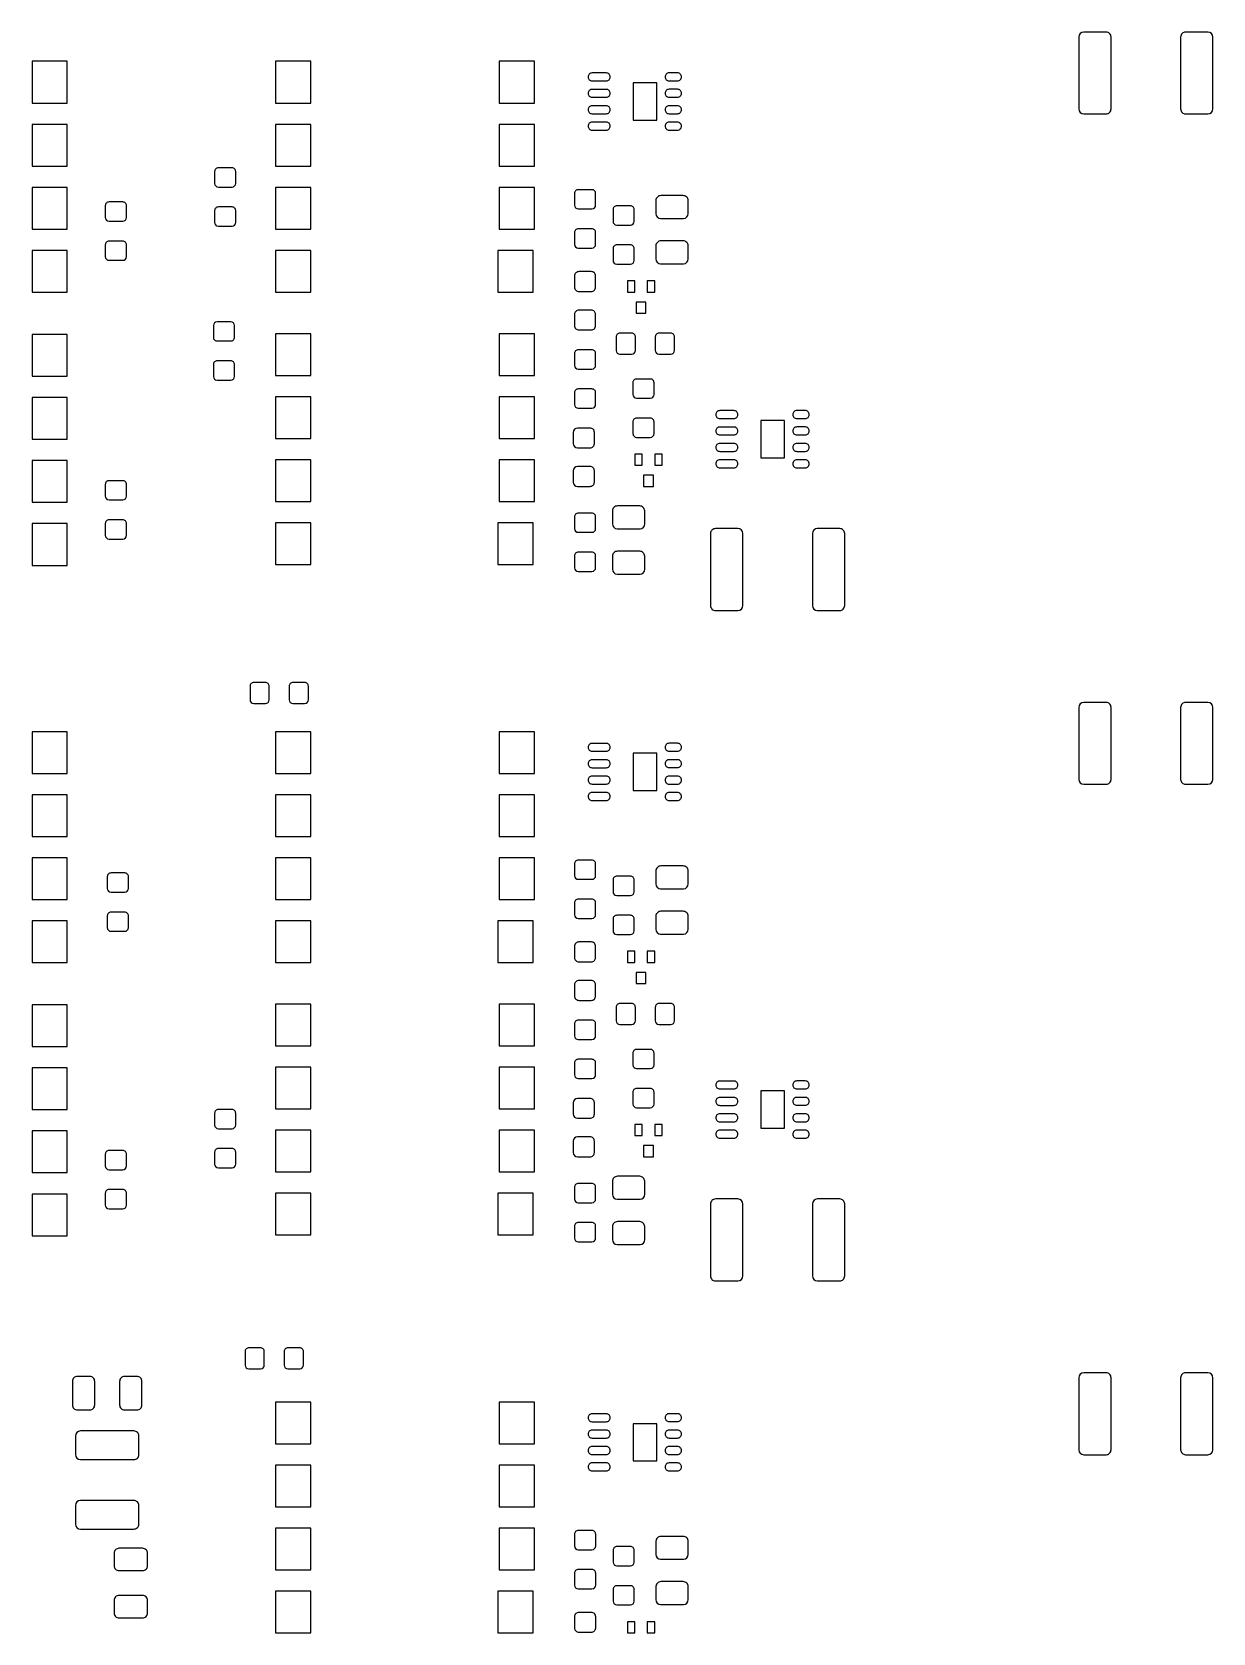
# Model space of a CAD drawing. Extents: x -210 to 210, y -160 to 160.
# Drawn here: x 4 to 51.6, y -82 to -17.5 of the extents above; entities that cross this region are included whole.
import ezdxf

# ---------------------------------------------------------------- set-up
doc = ezdxf.new("R2010")
doc.units = 0
doc.header["$MEASUREMENT"] = 0
doc.layers.get('0').update_dxf_attribs({"linetype": 'CONTINUOUS'})

msp = doc.modelspace()

# ---------------------------------------------------------------- linework, layer by layer
for points in [[(47.463999, -17.68, 0.414948), (47.263999, -17.480001), (47.263999, -17.480001), (46.362998, -17.480001), (46.362998, -17.480001, 0.413483), (46.162998, -17.68), (46.162998, -17.68), (46.162998, -20.58), (46.162998, -20.58, 0.413482), (46.362998, -20.78), (46.362998, -20.78), (47.263999, -20.78), (47.263999, -20.78, 0.414948), (47.463999, -20.58), (47.463999, -20.58), (47.463999, -17.68)], [(51.565, -17.68, 0.413628), (51.365, -17.480001), (51.365, -17.480001), (50.463999, -17.480001), (50.463999, -17.480001, 0.414801), (50.263999, -17.68), (50.263999, -17.68), (50.263999, -20.58), (50.263999, -20.58, 0.414801), (50.463999, -20.78), (50.463999, -20.78), (51.365, -20.78), (51.365, -20.78, 0.413628), (51.565, -20.58), (51.565, -20.58), (51.565, -17.68)], [(27.14, -19.45, 0.414214), (27.3, -19.29), (27.3, -19.29, 0.414214), (27.14, -19.130001), (27.14, -19.130001), (26.57, -19.130001), (26.57, -19.130001, 0.414214), (26.41, -19.29), (26.41, -19.29, 0.414214), (26.57, -19.45), (26.57, -19.45), (27.14, -19.45)], [(30.01, -19.447001, 0.414214), (30.17, -19.287), (30.17, -19.287, 0.414214), (30.01, -19.127001), (30.01, -19.127001), (29.67, -19.127001), (29.67, -19.127001, 0.414214), (29.51, -19.287), (29.51, -19.287, 0.414214), (29.67, -19.447001), (29.67, -19.447001), (30.01, -19.447001)], [(27.14, -20.109, 0.414214), (27.3, -19.949), (27.3, -19.949, 0.414214), (27.14, -19.788999), (27.14, -19.788999), (26.57, -19.788999), (26.57, -19.788999, 0.414214), (26.41, -19.949), (26.41, -19.949, 0.414214), (26.57, -20.109), (26.57, -20.109), (27.14, -20.109)], [(30.01, -20.107, 0.414214), (30.17, -19.947), (30.17, -19.947, 0.414214), (30.01, -19.787001), (30.01, -19.787001), (29.67, -19.787001), (29.67, -19.787001, 0.414214), (29.51, -19.947), (29.51, -19.947, 0.414214), (29.67, -20.107), (29.67, -20.107), (30.01, -20.107)], [(27.14, -20.77, 0.414214), (27.3, -20.61), (27.3, -20.61, 0.414214), (27.14, -20.45), (27.14, -20.45), (26.57, -20.45), (26.57, -20.45, 0.414214), (26.41, -20.61), (26.41, -20.61, 0.414214), (26.57, -20.77), (26.57, -20.77), (27.14, -20.77)], [(30.01, -20.771001, 0.414214), (30.17, -20.610999), (30.17, -20.610999, 0.414214), (30.01, -20.451), (30.01, -20.451), (29.67, -20.451), (29.67, -20.451, 0.414214), (29.51, -20.610999), (29.51, -20.610999, 0.414214), (29.67, -20.771001), (29.67, -20.771001), (30.01, -20.771001)], [(27.14, -21.43, 0.414214), (27.3, -21.27), (27.3, -21.27, 0.414214), (27.14, -21.11), (27.14, -21.11), (26.57, -21.11), (26.57, -21.11, 0.414214), (26.41, -21.27), (26.41, -21.27, 0.414214), (26.57, -21.43), (26.57, -21.43), (27.14, -21.43)], [(30.01, -21.430999, 0.414214), (30.17, -21.270999), (30.17, -21.270999, 0.414214), (30.01, -21.111001), (30.01, -21.111001), (29.67, -21.111001), (29.67, -21.111001, 0.414214), (29.51, -21.270999), (29.51, -21.270999, 0.414214), (29.67, -21.430999), (29.67, -21.430999), (30.01, -21.430999)], [(12.225, -23.1, 0.41519), (12.075, -22.95), (12.075, -22.95), (11.525, -22.95), (11.525, -22.95, 0.41519), (11.375, -23.1), (11.375, -23.1), (11.375, -23.575), (11.375, -23.575, 0.413241), (11.525, -23.725), (11.525, -23.725), (12.075, -23.725), (12.075, -23.725, 0.413241), (12.225, -23.575), (12.225, -23.575), (12.225, -23.1)], [(26.714001, -23.98, 0.415198), (26.563999, -23.83), (26.563999, -23.83), (26.013999, -23.83), (26.013999, -23.83, 0.415193), (25.863999, -23.98), (25.863999, -23.98), (25.863999, -24.455), (25.863999, -24.455, 0.413238), (26.013999, -24.605), (26.013999, -24.605), (26.563999, -24.605), (26.563999, -24.605, 0.413243), (26.714001, -24.455), (26.714001, -24.455), (26.714001, -23.98)], [(7.825, -24.475, 0.415388), (7.675, -24.325), (7.675, -24.325), (7.125, -24.325), (7.125, -24.325, 0.414995), (6.975, -24.475), (6.975, -24.475), (6.975, -24.95), (6.975, -24.95, 0.413044), (7.125, -25.1), (7.125, -25.1), (7.675, -25.1), (7.675, -25.1, 0.413433), (7.825, -24.95), (7.825, -24.95), (7.825, -24.475)], [(28.263999, -24.63, 0.415193), (28.114001, -24.48), (28.114001, -24.48), (27.564001, -24.48), (27.564001, -24.48, 0.415198), (27.413999, -24.63), (27.413999, -24.63), (27.413999, -25.105), (27.413999, -25.105, 0.413243), (27.564001, -25.255), (27.564001, -25.255), (28.114001, -25.255), (28.114001, -25.255, 0.413238), (28.263999, -25.105), (28.263999, -25.105), (28.263999, -24.63)], [(30.439001, -24.268, 0.414951), (30.238999, -24.068), (30.238999, -24.068), (29.339001, -24.068), (29.339001, -24.068, 0.414951), (29.138999, -24.268), (29.138999, -24.268), (29.138999, -24.792998), (29.138999, -24.792998, 0.393122), (29.325, -24.992), (29.325, -24.992), (29.339001, -24.993), (29.339001, -24.993), (30.238999, -24.993), (30.238999, -24.993), (30.253, -24.992), (30.253, -24.992, 0.393118), (30.439001, -24.792998), (30.439001, -24.792998), (30.439001, -24.268)], [(12.225, -24.675, 0.41519), (12.075, -24.525), (12.075, -24.525), (11.525, -24.525), (11.525, -24.525, 0.41519), (11.375, -24.675), (11.375, -24.675), (11.375, -25.15), (11.375, -25.15, 0.413236), (11.525, -25.3), (11.525, -25.3), (12.075, -25.3), (12.075, -25.3, 0.413236), (12.225, -25.15), (12.225, -25.15), (12.225, -24.675)], [(26.714001, -25.555, 0.415193), (26.563999, -25.405), (26.563999, -25.405), (26.013999, -25.405), (26.013999, -25.405, 0.415188), (25.863999, -25.555), (25.863999, -25.555), (25.863999, -26.03), (25.863999, -26.03, 0.413238), (26.013999, -26.18), (26.013999, -26.18), (26.563999, -26.18), (26.563999, -26.18, 0.413243), (26.714001, -26.03), (26.714001, -26.03), (26.714001, -25.555)], [(7.825, -26.05, 0.415388), (7.675, -25.9), (7.675, -25.9), (7.125, -25.9), (7.125, -25.9, 0.414995), (6.975, -26.05), (6.975, -26.05), (6.975, -26.525), (6.975, -26.525, 0.413044), (7.125, -26.675), (7.125, -26.675), (7.675, -26.675), (7.675, -26.675, 0.413433), (7.825, -26.525), (7.825, -26.525), (7.825, -26.05)], [(28.263999, -26.205, 0.415188), (28.114001, -26.055), (28.114001, -26.055), (27.564001, -26.055), (27.564001, -26.055, 0.415193), (27.413999, -26.205), (27.413999, -26.205), (27.413999, -26.68), (27.413999, -26.68, 0.413243), (27.564001, -26.83), (27.564001, -26.83), (28.114001, -26.83), (28.114001, -26.83, 0.413238), (28.263999, -26.68), (28.263999, -26.68), (28.263999, -26.205)], [(30.439001, -26.093, 0.414944), (30.238999, -25.892998), (30.238999, -25.892998), (29.339001, -25.892998), (29.339001, -25.892998, 0.414944), (29.138999, -26.093), (29.138999, -26.093), (29.138999, -26.618), (29.138999, -26.618, 0.393118), (29.325, -26.817), (29.325, -26.817), (29.339001, -26.818), (29.339001, -26.818), (30.238999, -26.818), (30.238999, -26.818), (30.253, -26.817), (30.253, -26.817, 0.393115), (30.439001, -26.618), (30.439001, -26.618), (30.439001, -26.093)], [(26.714001, -27.305, 0.414214), (26.538999, -27.13), (26.538999, -27.13), (26.039001, -27.13), (26.039001, -27.13, 0.414214), (25.863999, -27.305), (25.863999, -27.305), (25.863999, -27.755), (25.863999, -27.755, 0.414214), (26.039001, -27.93), (26.039001, -27.93), (26.538999, -27.93), (26.538999, -27.93, 0.414214), (26.714001, -27.755), (26.714001, -27.755), (26.714001, -27.305)], [(26.714001, -28.855, 0.414214), (26.538999, -28.68), (26.538999, -28.68), (26.039001, -28.68), (26.039001, -28.68, 0.414214), (25.863999, -28.855), (25.863999, -28.855), (25.863999, -29.305), (25.863999, -29.305, 0.414214), (26.039001, -29.48), (26.039001, -29.48), (26.538999, -29.48), (26.538999, -29.48, 0.414214), (26.714001, -29.305), (26.714001, -29.305), (26.714001, -28.855)], [(12.175, -29.299001, 0.413241), (12.025, -29.148999), (12.025, -29.148999), (11.475, -29.148999), (11.475, -29.148999, 0.413241), (11.325, -29.299001), (11.325, -29.299001), (11.325, -29.773999), (11.325, -29.773999, 0.415195), (11.475, -29.923999), (11.475, -29.923999), (12.025, -29.923999), (12.025, -29.923999, 0.415195), (12.175, -29.773999), (12.175, -29.773999), (12.175, -29.299001)], [(28.313999, -29.755, 0.415384), (28.163999, -29.605), (28.163999, -29.605), (27.689001, -29.605), (27.689001, -29.605, 0.41461), (27.538999, -29.755), (27.538999, -29.755), (27.538999, -30.305), (27.538999, -30.305, 0.413053), (27.689001, -30.455), (27.689001, -30.455), (28.163999, -30.455), (28.163999, -30.455, 0.413828), (28.313999, -30.305), (28.313999, -30.305), (28.313999, -29.755)], [(29.889001, -29.755, 0.415384), (29.738999, -29.605), (29.738999, -29.605), (29.263999, -29.605), (29.263999, -29.605, 0.4146), (29.114001, -29.755), (29.114001, -29.755), (29.114001, -30.305), (29.114001, -30.305, 0.413048), (29.263999, -30.455), (29.263999, -30.455), (29.738999, -30.455), (29.738999, -30.455, 0.413818), (29.889001, -30.305), (29.889001, -30.305), (29.889001, -29.755)], [(26.714001, -30.43, 0.415193), (26.563999, -30.28), (26.563999, -30.28), (26.013999, -30.28), (26.013999, -30.28, 0.415188), (25.863999, -30.43), (25.863999, -30.43), (25.863999, -30.905), (25.863999, -30.905, 0.413234), (26.013999, -31.055), (26.013999, -31.055), (26.563999, -31.055), (26.563999, -31.055, 0.413238), (26.714001, -30.905), (26.714001, -30.905), (26.714001, -30.43)], [(12.175, -30.875, 0.415195), (12.025, -30.725), (12.025, -30.725), (11.475, -30.725), (11.475, -30.725, 0.415195), (11.325, -30.875), (11.325, -30.875), (11.325, -31.350002), (11.325, -31.350002, 0.413231), (11.475, -31.5), (11.475, -31.5), (12.025, -31.5), (12.025, -31.5, 0.413231), (12.175, -31.350002), (12.175, -31.350002), (12.175, -30.875)], [(29.063999, -31.605002, 0.415193), (28.914001, -31.455), (28.914001, -31.455), (28.364001, -31.455), (28.364001, -31.455, 0.415198), (28.213999, -31.605002), (28.213999, -31.605002), (28.213999, -32.079998), (28.213999, -32.079998, 0.413243), (28.364001, -32.23), (28.364001, -32.23), (28.914001, -32.23), (28.914001, -32.23, 0.413238), (29.063999, -32.079998), (29.063999, -32.079998), (29.063999, -31.605002)], [(26.714001, -32.005, 0.415193), (26.563999, -31.854998), (26.563999, -31.854998), (26.013999, -31.854998), (26.013999, -31.854998, 0.415188), (25.863999, -32.005), (25.863999, -32.005), (25.863999, -32.480002), (25.863999, -32.480002, 0.413229), (26.013999, -32.63), (26.013999, -32.63), (26.563999, -32.63), (26.563999, -32.63, 0.413234), (26.714001, -32.480002), (26.714001, -32.480002), (26.714001, -32.005)], [(32.282, -33.05, 0.414214), (32.442, -32.89), (32.442, -32.89, 0.414214), (32.282, -32.729998), (32.282, -32.729998), (31.712, -32.729998), (31.712, -32.729998, 0.414214), (31.551997, -32.89), (31.551997, -32.89, 0.414214), (31.712, -33.05), (31.712, -33.05), (32.282, -33.05)], [(35.152, -33.046997, 0.414214), (35.312, -32.887), (35.312, -32.887, 0.414214), (35.152, -32.727), (35.152, -32.727), (34.812, -32.727), (34.812, -32.727, 0.414214), (34.652, -32.887), (34.652, -32.887, 0.414214), (34.812, -33.046997), (34.812, -33.046997), (35.152, -33.046997)], [(26.663999, -33.604998, 0.414377), (26.489001, -33.43), (26.489001, -33.43), (25.988999, -33.43), (25.988999, -33.43, 0.414038), (25.814001, -33.604998), (25.814001, -33.604998), (25.814001, -34.054998), (25.814001, -34.054998, 0.414046), (25.988999, -34.230002), (25.988999, -34.230002), (26.489001, -34.230002), (26.489001, -34.230002, 0.414385), (26.663999, -34.054998), (26.663999, -34.054998), (26.663999, -33.604998)], [(29.063999, -33.179998, 0.415188), (28.914001, -33.03), (28.914001, -33.03), (28.364001, -33.03), (28.364001, -33.03, 0.415193), (28.213999, -33.179998), (28.213999, -33.179998), (28.213999, -33.655), (28.213999, -33.655, 0.413238), (28.364001, -33.805002), (28.364001, -33.805002), (28.914001, -33.805002), (28.914001, -33.805002, 0.413234), (29.063999, -33.655), (29.063999, -33.655), (29.063999, -33.179998)], [(32.282, -33.709001, 0.414214), (32.442, -33.548999), (32.442, -33.548999, 0.414214), (32.282, -33.388999), (32.282, -33.388999), (31.712, -33.388999), (31.712, -33.388999, 0.414214), (31.551997, -33.548999), (31.551997, -33.548999, 0.414214), (31.712, -33.709001), (31.712, -33.709001), (32.282, -33.709001)], [(35.152, -33.707, 0.414214), (35.312, -33.547), (35.312, -33.547, 0.414214), (35.152, -33.387002), (35.152, -33.387002), (34.812, -33.387002), (34.812, -33.387002, 0.414214), (34.652, -33.547), (34.652, -33.547, 0.414214), (34.812, -33.707), (34.812, -33.707), (35.152, -33.707)], [(32.282, -34.370002, 0.414214), (32.442, -34.21), (32.442, -34.21, 0.414214), (32.282, -34.05), (32.282, -34.05), (31.712, -34.05), (31.712, -34.05, 0.414214), (31.551997, -34.21), (31.551997, -34.21, 0.414214), (31.712, -34.370002), (31.712, -34.370002), (32.282, -34.370002)], [(35.152, -34.371001, 0.414214), (35.312, -34.210999), (35.312, -34.210999, 0.414214), (35.152, -34.051001), (35.152, -34.051001), (34.812, -34.051001), (34.812, -34.051001, 0.414214), (34.652, -34.210999), (34.652, -34.210999, 0.414214), (34.812, -34.371001), (34.812, -34.371001), (35.152, -34.371001)], [(32.282, -35.03, 0.414214), (32.442, -34.869998), (32.442, -34.869998, 0.414214), (32.282, -34.71), (32.282, -34.71), (31.712, -34.71), (31.712, -34.71, 0.414214), (31.551997, -34.869998), (31.551997, -34.869998, 0.414214), (31.712, -35.03), (31.712, -35.03), (32.282, -35.03)], [(35.152, -35.030999, 0.414214), (35.312, -34.871001), (35.312, -34.871001, 0.414214), (35.152, -34.710999), (35.152, -34.710999), (34.812, -34.710999), (34.812, -34.710999, 0.414214), (34.652, -34.871001), (34.652, -34.871001, 0.414214), (34.812, -35.030999), (34.812, -35.030999), (35.152, -35.030999)], [(26.663999, -35.154998, 0.414377), (26.489001, -34.98), (26.489001, -34.98), (25.988999, -34.98), (25.988999, -34.98, 0.414038), (25.814001, -35.154998), (25.814001, -35.154998), (25.814001, -35.604998), (25.814001, -35.604998, 0.41405), (25.988999, -35.780002), (25.988999, -35.780002), (26.489001, -35.780002), (26.489001, -35.780002, 0.414385), (26.663999, -35.604998), (26.663999, -35.604998), (26.663999, -35.154998)], [(7.825, -35.7, 0.415388), (7.675, -35.549998), (7.675, -35.549998), (7.125, -35.549998), (7.125, -35.549998, 0.414995), (6.975, -35.7), (6.975, -35.7), (6.975, -36.175002), (6.975, -36.175002, 0.413039), (7.125, -36.325), (7.125, -36.325), (7.675, -36.325), (7.675, -36.325, 0.413428), (7.825, -36.175002), (7.825, -36.175002), (7.825, -35.7)], [(28.689001, -36.768, 0.414948), (28.488999, -36.568), (28.488999, -36.568), (27.589001, -36.568), (27.589001, -36.568, 0.414948), (27.388999, -36.768), (27.388999, -36.768), (27.388999, -37.292998), (27.388999, -37.292998, 0.393122), (27.575, -37.492), (27.575, -37.492), (27.589001, -37.493), (27.589001, -37.493), (28.488999, -37.493), (28.488999, -37.493), (28.503, -37.492), (28.503, -37.492, 0.393122), (28.689001, -37.292998), (28.689001, -37.292998), (28.689001, -36.768)], [(7.825, -37.275002, 0.415393), (7.675, -37.125), (7.675, -37.125), (7.125, -37.125), (7.125, -37.125, 0.415), (6.975, -37.275002), (6.975, -37.275002), (6.975, -37.749998), (6.975, -37.749998, 0.413048), (7.125, -37.9), (7.125, -37.9), (7.675, -37.9), (7.675, -37.9, 0.413438), (7.825, -37.749998), (7.825, -37.749998), (7.825, -37.275002)], [(26.714001, -37.005, 0.415193), (26.563999, -36.855), (26.563999, -36.855), (26.013999, -36.855), (26.013999, -36.855, 0.415188), (25.863999, -37.005), (25.863999, -37.005), (25.863999, -37.48), (25.863999, -37.48, 0.413238), (26.013999, -37.63), (26.013999, -37.63), (26.563999, -37.63), (26.563999, -37.63, 0.413243), (26.714001, -37.48), (26.714001, -37.48), (26.714001, -37.005)], [(32.64, -37.68, 0.413482), (32.44, -37.48), (32.44, -37.48), (31.539001, -37.48), (31.539001, -37.48, 0.414948), (31.339001, -37.68), (31.339001, -37.68), (31.339001, -40.58), (31.339001, -40.58, 0.414951), (31.539001, -40.78), (31.539001, -40.78), (32.44, -40.78), (32.44, -40.78, 0.413482), (32.64, -40.58), (32.64, -40.58), (32.64, -37.68)], [(36.738999, -37.68, 0.414944), (36.538999, -37.48), (36.538999, -37.48), (35.638, -37.48), (35.638, -37.48, 0.413485), (35.438, -37.68), (35.438, -37.68), (35.438, -40.58), (35.438, -40.58, 0.413485), (35.638, -40.78), (35.638, -40.78), (36.538999, -40.78), (36.538999, -40.78, 0.414948), (36.738999, -40.58), (36.738999, -40.58), (36.738999, -37.68)], [(26.714001, -38.58, 0.415193), (26.563999, -38.430002), (26.563999, -38.430002), (26.013999, -38.430002), (26.013999, -38.430002, 0.415188), (25.863999, -38.58), (25.863999, -38.58), (25.863999, -39.055), (25.863999, -39.055, 0.413238), (26.013999, -39.205), (26.013999, -39.205), (26.563999, -39.205), (26.563999, -39.205, 0.413243), (26.714001, -39.055), (26.714001, -39.055), (26.714001, -38.58)], [(28.689001, -38.592, 0.414948), (28.488999, -38.392), (28.488999, -38.392), (27.589001, -38.392), (27.589001, -38.392, 0.414948), (27.388999, -38.592), (27.388999, -38.592), (27.388999, -39.117002), (27.388999, -39.117002, 0.393115), (27.575, -39.315999), (27.575, -39.315999), (27.589001, -39.317), (27.589001, -39.317), (28.488999, -39.317), (28.488999, -39.317), (28.503, -39.315999), (28.503, -39.315999, 0.393115), (28.689001, -39.117002), (28.689001, -39.117002), (28.689001, -38.592)], [(13.575, -43.825, 0.415578), (13.425, -43.675), (13.425, -43.675), (12.95, -43.675), (12.95, -43.675, 0.414407), (12.8, -43.825), (12.8, -43.825), (12.8, -44.375), (12.8, -44.375, 0.412849), (12.95, -44.525), (12.95, -44.525), (13.425, -44.525), (13.425, -44.525, 0.414021), (13.575, -44.375), (13.575, -44.375), (13.575, -43.825)], [(15.15, -43.825, 0.415578), (15, -43.675), (15, -43.675), (14.525, -43.675), (14.525, -43.675, 0.414407), (14.375, -43.825), (14.375, -43.825), (14.375, -44.375), (14.375, -44.375, 0.412847), (14.525, -44.525), (14.525, -44.525), (15, -44.525), (15, -44.525, 0.414021), (15.15, -44.375), (15.15, -44.375), (15.15, -43.825)], [(47.463999, -44.68, 0.414944), (47.263999, -44.48), (47.263999, -44.48), (46.362998, -44.48), (46.362998, -44.48, 0.413485), (46.162998, -44.68), (46.162998, -44.68), (46.162998, -47.58), (46.162998, -47.58, 0.413485), (46.362998, -47.78), (46.362998, -47.78), (47.263999, -47.78), (47.263999, -47.78, 0.414944), (47.463999, -47.58), (47.463999, -47.58), (47.463999, -44.68)], [(51.565, -44.68, 0.413628), (51.365, -44.48), (51.365, -44.48), (50.463999, -44.48), (50.463999, -44.48, 0.414801), (50.263999, -44.68), (50.263999, -44.68), (50.263999, -47.58), (50.263999, -47.58, 0.414801), (50.463999, -47.78), (50.463999, -47.78), (51.365, -47.78), (51.365, -47.78, 0.413628), (51.565, -47.58), (51.565, -47.58), (51.565, -44.68)], [(27.14, -46.448999, 0.414214), (27.3, -46.288999), (27.3, -46.288999, 0.414214), (27.14, -46.128999), (27.14, -46.128999), (26.57, -46.128999), (26.57, -46.128999, 0.414214), (26.41, -46.288999), (26.41, -46.288999, 0.414214), (26.57, -46.448999), (26.57, -46.448999), (27.14, -46.448999)], [(30.01, -46.447002, 0.414214), (30.17, -46.287002), (30.17, -46.287002, 0.414214), (30.01, -46.126997), (30.01, -46.126997), (29.67, -46.126997), (29.67, -46.126997, 0.414214), (29.51, -46.287002), (29.51, -46.287002, 0.414214), (29.67, -46.447002), (29.67, -46.447002), (30.01, -46.447002)], [(27.14, -47.108999, 0.414214), (27.3, -46.948999), (27.3, -46.948999, 0.414214), (27.14, -46.789004), (27.14, -46.789004), (26.57, -46.789004), (26.57, -46.789004, 0.414214), (26.41, -46.948999), (26.41, -46.948999, 0.414214), (26.57, -47.108999), (26.57, -47.108999), (27.14, -47.108999)], [(30.01, -47.107002, 0.414214), (30.17, -46.946997), (30.17, -46.946997, 0.414214), (30.01, -46.787002), (30.01, -46.787002), (29.67, -46.787002), (29.67, -46.787002, 0.414214), (29.51, -46.946997), (29.51, -46.946997, 0.414214), (29.67, -47.107002), (29.67, -47.107002), (30.01, -47.107002)], [(27.14, -47.768999, 0.414214), (27.3, -47.608999), (27.3, -47.608999, 0.414214), (27.14, -47.448999), (27.14, -47.448999), (26.57, -47.448999), (26.57, -47.448999, 0.414214), (26.41, -47.608999), (26.41, -47.608999, 0.414214), (26.57, -47.768999), (26.57, -47.768999), (27.14, -47.768999)], [(30.01, -47.771001, 0.414214), (30.17, -47.610996), (30.17, -47.610996, 0.414214), (30.01, -47.451001), (30.01, -47.451001), (29.67, -47.451001), (29.67, -47.451001, 0.414214), (29.51, -47.610996), (29.51, -47.610996, 0.414214), (29.67, -47.771001), (29.67, -47.771001), (30.01, -47.771001)], [(27.14, -48.428999, 0.414214), (27.3, -48.268999), (27.3, -48.268999, 0.414214), (27.14, -48.108999), (27.14, -48.108999), (26.57, -48.108999), (26.57, -48.108999, 0.414214), (26.41, -48.268999), (26.41, -48.268999, 0.414214), (26.57, -48.428999), (26.57, -48.428999), (27.14, -48.428999)], [(30.01, -48.431001, 0.414214), (30.17, -48.271001), (30.17, -48.271001, 0.414214), (30.01, -48.111001), (30.01, -48.111001), (29.67, -48.111001), (29.67, -48.111001, 0.414214), (29.51, -48.271001), (29.51, -48.271001, 0.414214), (29.67, -48.431001), (29.67, -48.431001), (30.01, -48.431001)], [(26.714001, -50.98, 0.415202), (26.563999, -50.83), (26.563999, -50.83), (26.013999, -50.83), (26.013999, -50.83, 0.415198), (25.863999, -50.98), (25.863999, -50.98), (25.863999, -51.455), (25.863999, -51.455, 0.413238), (26.013999, -51.605), (26.013999, -51.605), (26.563999, -51.605), (26.563999, -51.605, 0.413243), (26.714001, -51.455), (26.714001, -51.455), (26.714001, -50.98)], [(7.905, -51.5, 0.41519), (7.755, -51.35), (7.755, -51.35), (7.205, -51.35), (7.205, -51.35, 0.415189), (7.055, -51.5), (7.055, -51.5), (7.055, -51.975), (7.055, -51.975, 0.413241), (7.205, -52.125), (7.205, -52.125), (7.755, -52.125), (7.755, -52.125, 0.413241), (7.905, -51.975), (7.905, -51.975), (7.905, -51.5)], [(28.263999, -51.63, 0.415188), (28.114001, -51.48), (28.114001, -51.48), (27.564001, -51.48), (27.564001, -51.48, 0.415193), (27.413999, -51.63), (27.413999, -51.63), (27.413999, -52.105), (27.413999, -52.105, 0.413243), (27.564001, -52.255), (27.564001, -52.255), (28.114001, -52.255), (28.114001, -52.255, 0.413238), (28.263999, -52.105), (28.263999, -52.105), (28.263999, -51.63)], [(30.439001, -51.266997, 0.414948), (30.238999, -51.066997), (30.238999, -51.066997), (29.339001, -51.066997), (29.339001, -51.066997, 0.414948), (29.138999, -51.266997), (29.138999, -51.266997), (29.138999, -51.791997), (29.138999, -51.791997, 0.393122), (29.325, -51.991001), (29.325, -51.991001), (29.339001, -51.991997), (29.339001, -51.991997), (30.238999, -51.991997), (30.238999, -51.991997), (30.253, -51.991001), (30.253, -51.991001, 0.393119), (30.439001, -51.791997), (30.439001, -51.791997), (30.439001, -51.266997)], [(26.714001, -52.555, 0.415193), (26.563999, -52.405), (26.563999, -52.405), (26.013999, -52.405), (26.013999, -52.405, 0.415188), (25.863999, -52.555), (25.863999, -52.555), (25.863999, -53.03), (25.863999, -53.03, 0.413238), (26.013999, -53.18), (26.013999, -53.18), (26.563999, -53.18), (26.563999, -53.18, 0.413243), (26.714001, -53.03), (26.714001, -53.03), (26.714001, -52.555)], [(7.905, -53.075, 0.41519), (7.755, -52.925), (7.755, -52.925), (7.205, -52.925), (7.205, -52.925, 0.415189), (7.055, -53.075), (7.055, -53.075), (7.055, -53.55), (7.055, -53.55, 0.413241), (7.205, -53.7), (7.205, -53.7), (7.755, -53.7), (7.755, -53.7, 0.413241), (7.905, -53.55), (7.905, -53.55), (7.905, -53.075)], [(28.263999, -53.205, 0.415188), (28.114001, -53.055), (28.114001, -53.055), (27.564001, -53.055), (27.564001, -53.055, 0.415193), (27.413999, -53.205), (27.413999, -53.205), (27.413999, -53.68), (27.413999, -53.68, 0.413243), (27.564001, -53.83), (27.564001, -53.83), (28.114001, -53.83), (28.114001, -53.83, 0.413238), (28.263999, -53.68), (28.263999, -53.68), (28.263999, -53.205)], [(30.439001, -53.091997, 0.414948), (30.238999, -52.891997), (30.238999, -52.891997), (29.339001, -52.891997), (29.339001, -52.891997, 0.414948), (29.138999, -53.091997), (29.138999, -53.091997), (29.138999, -53.617002), (29.138999, -53.617002, 0.393108), (29.325, -53.815996), (29.325, -53.815996), (29.339001, -53.817002), (29.339001, -53.817002), (30.238999, -53.817002), (30.238999, -53.817002), (30.253, -53.815996), (30.253, -53.815996, 0.393105), (30.439001, -53.617002), (30.439001, -53.617002), (30.439001, -53.091997)], [(26.714001, -54.305, 0.414214), (26.538999, -54.13), (26.538999, -54.13), (26.039001, -54.13), (26.039001, -54.13, 0.414214), (25.863999, -54.305), (25.863999, -54.305), (25.863999, -54.755), (25.863999, -54.755, 0.414214), (26.039001, -54.93), (26.039001, -54.93), (26.538999, -54.93), (26.538999, -54.93, 0.414214), (26.714001, -54.755), (26.714001, -54.755), (26.714001, -54.305)], [(26.714001, -55.855, 0.414214), (26.538999, -55.68), (26.538999, -55.68), (26.039001, -55.68), (26.039001, -55.68, 0.414214), (25.863999, -55.855), (25.863999, -55.855), (25.863999, -56.305), (25.863999, -56.305, 0.414214), (26.039001, -56.48), (26.039001, -56.48), (26.538999, -56.48), (26.538999, -56.48, 0.414214), (26.714001, -56.305), (26.714001, -56.305), (26.714001, -55.855)], [(28.313999, -56.755, 0.415384), (28.163999, -56.605), (28.163999, -56.605), (27.689001, -56.605), (27.689001, -56.605, 0.414605), (27.538999, -56.755), (27.538999, -56.755), (27.538999, -57.305), (27.538999, -57.305, 0.413044), (27.689001, -57.455), (27.689001, -57.455), (28.163999, -57.455), (28.163999, -57.455, 0.413832), (28.313999, -57.305), (28.313999, -57.305), (28.313999, -56.755)], [(29.889001, -56.755, 0.415384), (29.738999, -56.605), (29.738999, -56.605), (29.263999, -56.605), (29.263999, -56.605, 0.414595), (29.114001, -56.755), (29.114001, -56.755), (29.114001, -57.305), (29.114001, -57.305, 0.413039), (29.263999, -57.455), (29.263999, -57.455), (29.738999, -57.455), (29.738999, -57.455, 0.413823), (29.889001, -57.305), (29.889001, -57.305), (29.889001, -56.755)], [(26.714001, -57.43, 0.415193), (26.563999, -57.28), (26.563999, -57.28), (26.013999, -57.28), (26.013999, -57.28, 0.415188), (25.863999, -57.43), (25.863999, -57.43), (25.863999, -57.905), (25.863999, -57.905, 0.413238), (26.013999, -58.055), (26.013999, -58.055), (26.563999, -58.055), (26.563999, -58.055, 0.413243), (26.714001, -57.905), (26.714001, -57.905), (26.714001, -57.43)], [(29.063999, -58.605, 0.415188), (28.914001, -58.455), (28.914001, -58.455), (28.364001, -58.455), (28.364001, -58.455, 0.415193), (28.213999, -58.605), (28.213999, -58.605), (28.213999, -59.08), (28.213999, -59.08, 0.413243), (28.364001, -59.23), (28.364001, -59.23), (28.914001, -59.23), (28.914001, -59.23, 0.413238), (29.063999, -59.08), (29.063999, -59.08), (29.063999, -58.605)], [(26.714001, -59.005, 0.415193), (26.563999, -58.855), (26.563999, -58.855), (26.013999, -58.855), (26.013999, -58.855, 0.415188), (25.863999, -59.005), (25.863999, -59.005), (25.863999, -59.48), (25.863999, -59.48, 0.413238), (26.013999, -59.63), (26.013999, -59.63), (26.563999, -59.63), (26.563999, -59.63, 0.413243), (26.714001, -59.48), (26.714001, -59.48), (26.714001, -59.005)], [(32.282, -60.048999, 0.414214), (32.442, -59.888999), (32.442, -59.888999, 0.414214), (32.282, -59.728999), (32.282, -59.728999), (31.712, -59.728999), (31.712, -59.728999, 0.414214), (31.551997, -59.888999), (31.551997, -59.888999, 0.414214), (31.712, -60.048999), (31.712, -60.048999), (32.282, -60.048999)], [(35.152, -60.047002, 0.414214), (35.312, -59.886997), (35.312, -59.886997, 0.414214), (35.152, -59.726997), (35.152, -59.726997), (34.812, -59.726997), (34.812, -59.726997, 0.414214), (34.652, -59.886997), (34.652, -59.886997, 0.414214), (34.812, -60.047002), (34.812, -60.047002), (35.152, -60.047002)], [(26.663999, -60.605, 0.414385), (26.489001, -60.43), (26.489001, -60.43), (25.988999, -60.43), (25.988999, -60.43, 0.414046), (25.814001, -60.605), (25.814001, -60.605), (25.814001, -61.055), (25.814001, -61.055, 0.414038), (25.988999, -61.23), (25.988999, -61.23), (26.489001, -61.23), (26.489001, -61.23, 0.414377), (26.663999, -61.055), (26.663999, -61.055), (26.663999, -60.605)], [(29.063999, -60.18, 0.415188), (28.914001, -60.03), (28.914001, -60.03), (28.364001, -60.03), (28.364001, -60.03, 0.415193), (28.213999, -60.18), (28.213999, -60.18), (28.213999, -60.655), (28.213999, -60.655, 0.413234), (28.364001, -60.805), (28.364001, -60.805), (28.914001, -60.805), (28.914001, -60.805, 0.413229), (29.063999, -60.655), (29.063999, -60.655), (29.063999, -60.18)], [(32.282, -60.71, 0.414214), (32.442, -60.55), (32.442, -60.55, 0.414214), (32.282, -60.39), (32.282, -60.39), (31.712, -60.39), (31.712, -60.39, 0.414214), (31.551997, -60.55), (31.551997, -60.55, 0.414214), (31.712, -60.71), (31.712, -60.71), (32.282, -60.71)], [(35.152, -60.706997, 0.414214), (35.312, -60.547002), (35.312, -60.547002, 0.414214), (35.152, -60.387002), (35.152, -60.387002), (34.812, -60.387002), (34.812, -60.387002, 0.414214), (34.652, -60.547002), (34.652, -60.547002, 0.414214), (34.812, -60.706997), (34.812, -60.706997), (35.152, -60.706997)], [(12.225, -61.025, 0.41519), (12.075, -60.875), (12.075, -60.875), (11.525, -60.875), (11.525, -60.875, 0.41519), (11.375, -61.025), (11.375, -61.025), (11.375, -61.5), (11.375, -61.5, 0.413231), (11.525, -61.65), (11.525, -61.65), (12.075, -61.65), (12.075, -61.65, 0.413231), (12.225, -61.5), (12.225, -61.5), (12.225, -61.025)], [(32.282, -61.37, 0.414214), (32.442, -61.21), (32.442, -61.21, 0.414214), (32.282, -61.05), (32.282, -61.05), (31.712, -61.05), (31.712, -61.05, 0.414214), (31.551997, -61.21), (31.551997, -61.21, 0.414214), (31.712, -61.37), (31.712, -61.37), (32.282, -61.37)], [(35.152, -61.371001, 0.414214), (35.312, -61.211001), (35.312, -61.211001, 0.414214), (35.152, -61.051001), (35.152, -61.051001), (34.812, -61.051001), (34.812, -61.051001, 0.414214), (34.652, -61.211001), (34.652, -61.211001, 0.414214), (34.812, -61.371001), (34.812, -61.371001), (35.152, -61.371001)], [(32.282, -62.028999, 0.414214), (32.442, -61.868999), (32.442, -61.868999, 0.414214), (32.282, -61.709004), (32.282, -61.709004), (31.712, -61.709004), (31.712, -61.709004, 0.414214), (31.551997, -61.868999), (31.551997, -61.868999, 0.414214), (31.712, -62.028999), (31.712, -62.028999), (32.282, -62.028999)], [(35.152, -62.031001, 0.414214), (35.312, -61.871001), (35.312, -61.871001, 0.414214), (35.152, -61.710996), (35.152, -61.710996), (34.812, -61.710996), (34.812, -61.710996, 0.414214), (34.652, -61.871001), (34.652, -61.871001, 0.414214), (34.812, -62.031001), (34.812, -62.031001), (35.152, -62.031001)], [(7.825, -62.675, 0.415383), (7.675, -62.524995), (7.675, -62.524995), (7.125, -62.524995), (7.125, -62.524995, 0.414995), (6.975, -62.675), (6.975, -62.675), (6.975, -63.150005), (6.975, -63.150005, 0.413029), (7.125, -63.3), (7.125, -63.3), (7.675, -63.3), (7.675, -63.3, 0.413433), (7.825, -63.150005), (7.825, -63.150005), (7.825, -62.675)], [(12.225, -62.6, 0.4152), (12.075, -62.45), (12.075, -62.45), (11.525, -62.45), (11.525, -62.45, 0.4152), (11.375, -62.6), (11.375, -62.6), (11.375, -63.075), (11.375, -63.075, 0.413241), (11.525, -63.225), (11.525, -63.225), (12.075, -63.225), (12.075, -63.225, 0.413241), (12.225, -63.075), (12.225, -63.075), (12.225, -62.6)], [(26.663999, -62.155, 0.414385), (26.489001, -61.98), (26.489001, -61.98), (25.988999, -61.98), (25.988999, -61.98, 0.414046), (25.814001, -62.155), (25.814001, -62.155), (25.814001, -62.605), (25.814001, -62.605, 0.414046), (25.988999, -62.78), (25.988999, -62.78), (26.489001, -62.78), (26.489001, -62.78, 0.414385), (26.663999, -62.605), (26.663999, -62.605), (26.663999, -62.155)], [(28.689001, -63.767998, 0.41494), (28.488999, -63.568003), (28.488999, -63.568003), (27.589001, -63.568003), (27.589001, -63.568003, 0.41494), (27.388999, -63.767998), (27.388999, -63.767998), (27.388999, -64.292998), (27.388999, -64.292998, 0.393129), (27.575, -64.492002), (27.575, -64.492002), (27.589001, -64.493003), (27.589001, -64.493003), (28.488999, -64.493003), (28.488999, -64.493003), (28.503, -64.492002), (28.503, -64.492002, 0.393129), (28.689001, -64.292998), (28.689001, -64.292998), (28.689001, -63.767998)], [(7.825, -64.25, 0.415383), (7.675, -64.099995), (7.675, -64.099995), (7.125, -64.099995), (7.125, -64.099995, 0.414995), (6.975, -64.25), (6.975, -64.25), (6.975, -64.724995), (6.975, -64.724995, 0.413048), (7.125, -64.875), (7.125, -64.875), (7.675, -64.875), (7.675, -64.875, 0.413452), (7.825, -64.724995), (7.825, -64.724995), (7.825, -64.25)], [(26.714001, -64.005, 0.415193), (26.563999, -63.855), (26.563999, -63.855), (26.013999, -63.855), (26.013999, -63.855, 0.415188), (25.863999, -64.005), (25.863999, -64.005), (25.863999, -64.48), (25.863999, -64.48, 0.413238), (26.013999, -64.63), (26.013999, -64.63), (26.563999, -64.63), (26.563999, -64.63, 0.413243), (26.714001, -64.48), (26.714001, -64.48), (26.714001, -64.005)], [(32.64, -64.680005, 0.413489), (32.44, -64.48), (32.44, -64.48), (31.539001, -64.48), (31.539001, -64.48, 0.414955), (31.339001, -64.680005), (31.339001, -64.680005), (31.339001, -67.58), (31.339001, -67.58, 0.414955), (31.539001, -67.780005), (31.539001, -67.780005), (32.44, -67.780005), (32.44, -67.780005, 0.413475), (32.64, -67.58), (32.64, -67.58), (32.64, -64.680005)], [(36.738999, -64.680005, 0.414951), (36.538999, -64.48), (36.538999, -64.48), (35.638, -64.48), (35.638, -64.48, 0.413492), (35.438, -64.680005), (35.438, -64.680005), (35.438, -67.58), (35.438, -67.58, 0.413478), (35.638, -67.780005), (35.638, -67.780005), (36.538999, -67.780005), (36.538999, -67.780005, 0.414951), (36.738999, -67.58), (36.738999, -67.58), (36.738999, -64.680005)], [(26.714001, -65.580005, 0.415202), (26.563999, -65.43), (26.563999, -65.43), (26.013999, -65.43), (26.013999, -65.43, 0.415198), (25.863999, -65.580005), (25.863999, -65.580005), (25.863999, -66.055), (25.863999, -66.055, 0.413229), (26.013999, -66.205), (26.013999, -66.205), (26.563999, -66.205), (26.563999, -66.205, 0.413234), (26.714001, -66.055), (26.714001, -66.055), (26.714001, -65.580005)], [(28.689001, -65.592998, 0.414948), (28.488999, -65.393003), (28.488999, -65.393003), (27.589001, -65.393003), (27.589001, -65.393003, 0.414948), (27.388999, -65.592998), (27.388999, -65.592998), (27.388999, -66.118003), (27.388999, -66.118003, 0.393115), (27.575, -66.316997), (27.575, -66.316997), (27.589001, -66.317998), (27.589001, -66.317998), (28.488999, -66.317998), (28.488999, -66.317998), (28.503, -66.316997), (28.503, -66.316997, 0.393115), (28.689001, -66.118003), (28.689001, -66.118003), (28.689001, -65.592998)], [(13.375, -70.625, 0.415586), (13.225, -70.474995), (13.225, -70.474995), (12.75, -70.474995), (12.75, -70.474995, 0.414416), (12.6, -70.625), (12.6, -70.625), (12.6, -71.175), (12.6, -71.175, 0.412856), (12.75, -71.324995), (12.75, -71.324995), (13.225, -71.324995), (13.225, -71.324995, 0.414018), (13.375, -71.175), (13.375, -71.175), (13.375, -70.625)], [(14.95, -70.625, 0.415588), (14.8, -70.474995), (14.8, -70.474995), (14.325, -70.474995), (14.325, -70.474995, 0.414416), (14.175, -70.625), (14.175, -70.625), (14.175, -71.175), (14.175, -71.175, 0.412859), (14.325, -71.324995), (14.325, -71.324995), (14.8, -71.324995), (14.8, -71.324995, 0.414021), (14.95, -71.175), (14.95, -71.175), (14.95, -70.625)], [(47.463999, -71.68, 0.414944), (47.263999, -71.48), (47.263999, -71.48), (46.362998, -71.48), (46.362998, -71.48, 0.413485), (46.162998, -71.68), (46.162998, -71.68), (46.162998, -74.58), (46.162998, -74.58, 0.413485), (46.362998, -74.78), (46.362998, -74.78), (47.263999, -74.78), (47.263999, -74.78, 0.414951), (47.463999, -74.58), (47.463999, -74.58), (47.463999, -71.68)], [(51.565, -71.68, 0.413621), (51.365, -71.48), (51.365, -71.48), (50.463999, -71.48), (50.463999, -71.48, 0.414786), (50.263999, -71.68), (50.263999, -71.68), (50.263999, -74.58), (50.263999, -74.58, 0.414801), (50.463999, -74.78), (50.463999, -74.78), (51.365, -74.78), (51.365, -74.78, 0.413628), (51.565, -74.58), (51.565, -74.58), (51.565, -71.68)], [(6.55, -71.825, 0.414214), (6.35, -71.625), (6.35, -71.625), (5.85, -71.625), (5.85, -71.625, 0.414214), (5.65, -71.825), (5.65, -71.825), (5.65, -72.761001), (5.65, -72.761001, 0.017483), (5.65, -72.775), (5.65, -72.775, 0.414214), (5.85, -72.975), (5.85, -72.975), (6.35, -72.975), (6.35, -72.975, 0.414214), (6.55, -72.775), (6.55, -72.775, 0.017483), (6.55, -72.761001), (6.55, -72.761001), (6.55, -71.825)], [(8.449999, -71.825, 0.414214), (8.25, -71.625), (8.25, -71.625), (7.75, -71.625), (7.75, -71.625, 0.414214), (7.55, -71.825), (7.55, -71.825), (7.55, -72.761001), (7.55, -72.761001, 0.017483), (7.55, -72.775), (7.55, -72.775, 0.414214), (7.75, -72.975), (7.75, -72.975), (8.25, -72.975), (8.25, -72.975, 0.414214), (8.449999, -72.775), (8.449999, -72.775, 0.017483), (8.449999, -72.761001), (8.449999, -72.761001), (8.449999, -71.825)], [(27.14, -73.45, 0.414214), (27.3, -73.29), (27.3, -73.29, 0.414214), (27.14, -73.129995), (27.14, -73.129995), (26.57, -73.129995), (26.57, -73.129995, 0.414214), (26.41, -73.29), (26.41, -73.29, 0.414214), (26.57, -73.45), (26.57, -73.45), (27.14, -73.45)], [(30.01, -73.446997, 0.414214), (30.17, -73.287002), (30.17, -73.287002, 0.414214), (30.01, -73.127002), (30.01, -73.127002), (29.67, -73.127002), (29.67, -73.127002, 0.414214), (29.51, -73.287002), (29.51, -73.287002, 0.414214), (29.67, -73.446997), (29.67, -73.446997), (30.01, -73.446997)], [(8.325, -74.025, 0.414358), (8.125, -73.825), (8.125, -73.825), (5.975, -73.825), (5.975, -73.825, 0.414069), (5.775, -74.025), (5.775, -74.025), (5.775, -74.775005), (5.775, -74.775005, 0.414062), (5.975, -74.975), (5.975, -74.975), (8.125, -74.975), (8.125, -74.975, 0.414351), (8.325, -74.775005), (8.325, -74.775005), (8.325, -74.025)], [(27.14, -74.109004, 0.414214), (27.3, -73.949004), (27.3, -73.949004, 0.414214), (27.14, -73.788999), (27.14, -73.788999), (26.57, -73.788999), (26.57, -73.788999, 0.414214), (26.41, -73.949004), (26.41, -73.949004, 0.414214), (26.57, -74.109004), (26.57, -74.109004), (27.14, -74.109004)], [(30.01, -74.106997, 0.414214), (30.17, -73.946997), (30.17, -73.946997, 0.414214), (30.01, -73.786997), (30.01, -73.786997), (29.67, -73.786997), (29.67, -73.786997, 0.414214), (29.51, -73.946997), (29.51, -73.946997, 0.414214), (29.67, -74.106997), (29.67, -74.106997), (30.01, -74.106997)], [(27.14, -74.769995, 0.414214), (27.3, -74.61), (27.3, -74.61, 0.414214), (27.14, -74.45), (27.14, -74.45), (26.57, -74.45), (26.57, -74.45, 0.414214), (26.41, -74.61), (26.41, -74.61, 0.414214), (26.57, -74.769995), (26.57, -74.769995), (27.14, -74.769995)], [(30.01, -74.771001, 0.414214), (30.17, -74.611001), (30.17, -74.611001, 0.414214), (30.01, -74.451001), (30.01, -74.451001), (29.67, -74.451001), (29.67, -74.451001, 0.414214), (29.51, -74.611001), (29.51, -74.611001, 0.414214), (29.67, -74.771001), (29.67, -74.771001), (30.01, -74.771001)], [(27.14, -75.43, 0.414214), (27.3, -75.269995), (27.3, -75.269995, 0.414214), (27.14, -75.110005), (27.14, -75.110005), (26.57, -75.110005), (26.57, -75.110005, 0.414214), (26.41, -75.269995), (26.41, -75.269995, 0.414214), (26.57, -75.43), (26.57, -75.43), (27.14, -75.43)], [(30.01, -75.430996, 0.414214), (30.17, -75.271001), (30.17, -75.271001, 0.414214), (30.01, -75.111001), (30.01, -75.111001), (29.67, -75.111001), (29.67, -75.111001, 0.414214), (29.51, -75.271001), (29.51, -75.271001, 0.414214), (29.67, -75.430996), (29.67, -75.430996), (30.01, -75.430996)], [(8.325, -76.825, 0.414366), (8.125, -76.624995), (8.125, -76.624995), (5.975, -76.624995), (5.975, -76.624995, 0.414062), (5.775, -76.825), (5.775, -76.825), (5.775, -77.575), (5.775, -77.575, 0.414069), (5.975, -77.775), (5.975, -77.775), (8.125, -77.775), (8.125, -77.775, 0.414358), (8.325, -77.575), (8.325, -77.575), (8.325, -76.825)], [(26.715, -77.979995, 0.415178), (26.565, -77.83), (26.565, -77.83), (26.015, -77.83), (26.015, -77.83, 0.415178), (25.865, -77.979995), (25.865, -77.979995), (25.865, -78.455), (25.865, -78.455, 0.413233), (26.015, -78.604995), (26.015, -78.604995), (26.565, -78.604995), (26.565, -78.604995, 0.413233), (26.715, -78.455), (26.715, -78.455), (26.715, -77.979995)], [(8.675, -78.75, 0.414214), (8.475, -78.550005), (8.475, -78.550005), (7.525, -78.550005), (7.525, -78.550005, 0.414214), (7.325, -78.75), (7.325, -78.75), (7.325, -79.25), (7.325, -79.25, 0.414214), (7.525, -79.449995), (7.525, -79.449995), (8.475, -79.449995), (8.475, -79.449995, 0.414214), (8.675, -79.25), (8.675, -79.25), (8.675, -78.75)], [(28.265, -78.63, 0.415198), (28.115, -78.48), (28.115, -78.48), (27.565, -78.48), (27.565, -78.48, 0.415198), (27.415, -78.63), (27.415, -78.63), (27.415, -79.104995), (27.415, -79.104995, 0.413253), (27.565, -79.255), (27.565, -79.255), (28.115, -79.255), (28.115, -79.255, 0.413248), (28.265, -79.104995), (28.265, -79.104995), (28.265, -78.63)], [(30.44, -78.267998, 0.415091), (30.24, -78.068003), (30.24, -78.068003), (29.34, -78.068003), (29.34, -78.068003, 0.414801), (29.14, -78.267998), (29.14, -78.267998), (29.14, -78.792998), (29.14, -78.792998, 0.392976), (29.325999, -78.992002), (29.325999, -78.992002), (29.34, -78.992998), (29.34, -78.992998), (30.24, -78.992998), (30.24, -78.992998), (30.254001, -78.992002), (30.254001, -78.992002, 0.393261), (30.44, -78.792998), (30.44, -78.792998), (30.44, -78.267998)], [(26.715, -79.554995, 0.415178), (26.565, -79.405), (26.565, -79.405), (26.015, -79.405), (26.015, -79.405, 0.415178), (25.865, -79.554995), (25.865, -79.554995), (25.865, -80.03), (25.865, -80.03, 0.413233), (26.015, -80.179995), (26.015, -80.179995), (26.565, -80.179995), (26.565, -80.179995, 0.413233), (26.715, -80.03), (26.715, -80.03), (26.715, -79.554995)], [(30.44, -80.092998, 0.415091), (30.24, -79.892998), (30.24, -79.892998), (29.34, -79.892998), (29.34, -79.892998, 0.414793), (29.14, -80.092998), (29.14, -80.092998), (29.14, -80.618003), (29.14, -80.618003, 0.392962), (29.325999, -80.816997), (29.325999, -80.816997), (29.34, -80.817998), (29.34, -80.817998), (30.24, -80.817998), (30.24, -80.817998), (30.254001, -80.816997), (30.254001, -80.816997, 0.39326), (30.44, -80.618003), (30.44, -80.618003), (30.44, -80.092998)], [(8.675, -80.65, 0.414214), (8.475, -80.45), (8.475, -80.45), (7.525, -80.45), (7.525, -80.45, 0.414214), (7.325, -80.65), (7.325, -80.65), (7.325, -81.150005), (7.325, -81.150005, 0.414214), (7.525, -81.35), (7.525, -81.35), (8.475, -81.35), (8.475, -81.35, 0.414214), (8.675, -81.150005), (8.675, -81.150005), (8.675, -80.65)], [(28.265, -80.205, 0.415198), (28.115, -80.055), (28.115, -80.055), (27.565, -80.055), (27.565, -80.055, 0.415198), (27.415, -80.205), (27.415, -80.205), (27.415, -80.68), (27.415, -80.68, 0.413243), (27.565, -80.83), (27.565, -80.83), (28.115, -80.83), (28.115, -80.83, 0.413238), (28.265, -80.68), (28.265, -80.68), (28.265, -80.205)], [(26.715, -81.304995, 0.414214), (26.54, -81.13), (26.54, -81.13), (26.04, -81.13), (26.04, -81.13, 0.414214), (25.865, -81.304995), (25.865, -81.304995), (25.865, -81.754995), (25.865, -81.754995, 0.414214), (26.04, -81.93), (26.04, -81.93), (26.54, -81.93), (26.54, -81.93, 0.414214), (26.715, -81.754995), (26.715, -81.754995), (26.715, -81.304995)]]:
    msp.add_lwpolyline(points, format="xyb")
for points in [[(5.445, -18.66), (4.025, -18.66), (4.025, -18.66), (4.025, -20.339999), (4.025, -20.339999), (5.445, -20.339999), (5.445, -20.339999), (5.445, -18.66)], [(15.245, -18.66), (13.825, -18.66), (13.825, -18.66), (13.825, -20.339999), (13.825, -20.339999), (15.245, -20.339999), (15.245, -20.339999), (15.245, -18.66)], [(24.255, -18.66), (22.835, -18.66), (22.835, -18.66), (22.835, -20.339999), (22.835, -20.339999), (24.255, -20.339999), (24.255, -20.339999), (24.255, -18.66)], [(29.177002, -19.53), (28.217998, -19.53), (28.217998, -19.53), (28.217998, -21.03), (28.217998, -21.03), (29.177002, -21.03), (29.177002, -21.03), (29.177002, -19.53)], [(5.445, -21.2), (4.025, -21.2), (4.025, -21.2), (4.025, -22.88), (4.025, -22.88), (5.445, -22.88), (5.445, -22.88), (5.445, -21.2)], [(15.245, -21.2), (13.825, -21.2), (13.825, -21.2), (13.825, -22.88), (13.825, -22.88), (15.245, -22.88), (15.245, -22.88), (15.245, -21.2)], [(24.255, -21.2), (22.835, -21.2), (22.835, -21.2), (22.835, -22.88), (22.835, -22.88), (24.255, -22.88), (24.255, -22.88), (24.255, -21.2)], [(5.445, -23.74), (4.025, -23.74), (4.025, -23.74), (4.025, -25.42), (4.025, -25.42), (5.445, -25.42), (5.445, -25.42), (5.445, -23.74)], [(15.245, -23.74), (13.825, -23.74), (13.825, -23.74), (13.825, -25.42), (13.825, -25.42), (15.245, -25.42), (15.245, -25.42), (15.245, -23.74)], [(24.255, -23.74), (22.835, -23.74), (22.835, -23.74), (22.835, -25.42), (22.835, -25.42), (24.255, -25.42), (24.255, -25.42), (24.255, -23.74)], [(5.445, -26.28), (4.025, -26.28), (4.025, -26.28), (4.025, -27.96), (4.025, -27.96), (5.445, -27.96), (5.445, -27.96), (5.445, -26.28)], [(15.245, -26.28), (13.825, -26.28), (13.825, -26.28), (13.825, -27.96), (13.825, -27.96), (15.245, -27.96), (15.245, -27.96), (15.245, -26.28)], [(24.195, -26.28), (22.775, -26.28), (22.775, -26.28), (22.775, -27.96), (22.775, -27.96), (24.195, -27.96), (24.195, -27.96), (24.195, -26.28)], [(28.29, -27.505), (27.99, -27.505), (27.99, -27.505), (27.99, -27.955), (27.99, -27.955), (28.29, -27.955), (28.29, -27.955), (28.29, -27.505)], [(29.09, -27.505), (28.79, -27.505), (28.79, -27.505), (28.79, -27.955), (28.79, -27.955), (29.09, -27.955), (29.09, -27.955), (29.09, -27.505)], [(28.74, -28.355), (28.34, -28.355), (28.34, -28.355), (28.34, -28.805), (28.34, -28.805), (28.74, -28.805), (28.74, -28.805), (28.74, -28.355)], [(5.445, -29.66), (4.025, -29.66), (4.025, -29.66), (4.025, -31.34), (4.025, -31.34), (5.445, -31.34), (5.445, -31.34), (5.445, -29.66)], [(15.245, -29.63), (13.825, -29.63), (13.825, -29.63), (13.825, -31.31), (13.825, -31.31), (15.245, -31.31), (15.245, -31.31), (15.245, -29.63)], [(24.255, -29.63), (22.835, -29.63), (22.835, -29.63), (22.835, -31.31), (22.835, -31.31), (24.255, -31.31), (24.255, -31.31), (24.255, -29.63)], [(5.445, -32.2), (4.025, -32.2), (4.025, -32.2), (4.025, -33.88), (4.025, -33.88), (5.445, -33.88), (5.445, -33.88), (5.445, -32.2)], [(15.245, -32.170002), (13.825, -32.170002), (13.825, -32.170002), (13.825, -33.85), (13.825, -33.85), (15.245, -33.85), (15.245, -33.85), (15.245, -32.170002)], [(24.255, -32.170002), (22.835, -32.170002), (22.835, -32.170002), (22.835, -33.85), (22.835, -33.85), (24.255, -33.85), (24.255, -33.85), (24.255, -32.170002)], [(34.318999, -33.130002), (33.36, -33.130002), (33.36, -33.130002), (33.36, -34.63), (33.36, -34.63), (34.318999, -34.63), (34.318999, -34.63), (34.318999, -33.130002)], [(5.445, -34.74), (4.025, -34.74), (4.025, -34.74), (4.025, -36.42), (4.025, -36.42), (5.445, -36.42), (5.445, -36.42), (5.445, -34.74)], [(15.245, -34.71), (13.825, -34.71), (13.825, -34.71), (13.825, -36.39), (13.825, -36.39), (15.245, -36.39), (15.245, -36.39), (15.245, -34.71)], [(24.255, -34.71), (22.835, -34.71), (22.835, -34.71), (22.835, -36.39), (22.835, -36.39), (24.255, -36.39), (24.255, -36.39), (24.255, -34.71)], [(28.59, -34.479998), (28.29, -34.479998), (28.29, -34.479998), (28.29, -34.929998), (28.29, -34.929998), (28.59, -34.929998), (28.59, -34.929998), (28.59, -34.479998)], [(29.39, -34.479998), (29.09, -34.479998), (29.09, -34.479998), (29.09, -34.929998), (29.09, -34.929998), (29.39, -34.929998), (29.39, -34.929998), (29.39, -34.479998)], [(29.04, -35.330002), (28.64, -35.330002), (28.64, -35.330002), (28.64, -35.780002), (28.64, -35.780002), (29.04, -35.780002), (29.04, -35.780002), (29.04, -35.330002)], [(5.445, -37.28), (4.025, -37.28), (4.025, -37.28), (4.025, -38.959998), (4.025, -38.959998), (5.445, -38.959998), (5.445, -38.959998), (5.445, -37.28)], [(15.245, -37.25), (13.825, -37.25), (13.825, -37.25), (13.825, -38.93), (13.825, -38.93), (15.245, -38.93), (15.245, -38.93), (15.245, -37.25)], [(24.195, -37.25), (22.775, -37.25), (22.775, -37.25), (22.775, -38.93), (22.775, -38.93), (24.195, -38.93), (24.195, -38.93), (24.195, -37.25)], [(5.445, -45.66), (4.025, -45.66), (4.025, -45.66), (4.025, -47.34), (4.025, -47.34), (5.445, -47.34), (5.445, -47.34), (5.445, -45.66)], [(15.245, -45.66), (13.825, -45.66), (13.825, -45.66), (13.825, -47.34), (13.825, -47.34), (15.245, -47.34), (15.245, -47.34), (15.245, -45.66)], [(24.255, -45.66), (22.835, -45.66), (22.835, -45.66), (22.835, -47.34), (22.835, -47.34), (24.255, -47.34), (24.255, -47.34), (24.255, -45.66)], [(29.177002, -46.53), (28.217998, -46.53), (28.217998, -46.53), (28.217998, -48.03), (28.217998, -48.03), (29.177002, -48.03), (29.177002, -48.03), (29.177002, -46.53)], [(5.445, -48.2), (4.025, -48.2), (4.025, -48.2), (4.025, -49.88), (4.025, -49.88), (5.445, -49.88), (5.445, -49.88), (5.445, -48.2)], [(15.245, -48.2), (13.825, -48.2), (13.825, -48.2), (13.825, -49.88), (13.825, -49.88), (15.245, -49.88), (15.245, -49.88), (15.245, -48.2)], [(24.255, -48.2), (22.835, -48.2), (22.835, -48.2), (22.835, -49.88), (22.835, -49.88), (24.255, -49.88), (24.255, -49.88), (24.255, -48.2)], [(5.445, -50.74), (4.025, -50.74), (4.025, -50.74), (4.025, -52.42), (4.025, -52.42), (5.445, -52.42), (5.445, -52.42), (5.445, -50.74)], [(15.245, -50.74), (13.825, -50.74), (13.825, -50.74), (13.825, -52.42), (13.825, -52.42), (15.245, -52.42), (15.245, -52.42), (15.245, -50.74)], [(24.255, -50.74), (22.835, -50.74), (22.835, -50.74), (22.835, -52.42), (22.835, -52.42), (24.255, -52.42), (24.255, -52.42), (24.255, -50.74)], [(5.445, -53.28), (4.025, -53.28), (4.025, -53.28), (4.025, -54.96), (4.025, -54.96), (5.445, -54.96), (5.445, -54.96), (5.445, -53.28)], [(15.245, -53.28), (13.825, -53.28), (13.825, -53.28), (13.825, -54.96), (13.825, -54.96), (15.245, -54.96), (15.245, -54.96), (15.245, -53.28)], [(24.195, -53.28), (22.775, -53.28), (22.775, -53.28), (22.775, -54.96), (22.775, -54.96), (24.195, -54.96), (24.195, -54.96), (24.195, -53.28)], [(28.29, -54.505), (27.99, -54.505), (27.99, -54.505), (27.99, -54.955), (27.99, -54.955), (28.29, -54.955), (28.29, -54.955), (28.29, -54.505)], [(29.09, -54.505), (28.79, -54.505), (28.79, -54.505), (28.79, -54.955), (28.79, -54.955), (29.09, -54.955), (29.09, -54.955), (29.09, -54.505)], [(28.74, -55.355), (28.34, -55.355), (28.34, -55.355), (28.34, -55.805), (28.34, -55.805), (28.74, -55.805), (28.74, -55.805), (28.74, -55.355)], [(5.445, -56.66), (4.025, -56.66), (4.025, -56.66), (4.025, -58.34), (4.025, -58.34), (5.445, -58.34), (5.445, -58.34), (5.445, -56.66)], [(15.245, -56.63), (13.825, -56.63), (13.825, -56.63), (13.825, -58.31), (13.825, -58.31), (15.245, -58.31), (15.245, -58.31), (15.245, -56.63)], [(24.255, -56.63), (22.835, -56.63), (22.835, -56.63), (22.835, -58.31), (22.835, -58.31), (24.255, -58.31), (24.255, -58.31), (24.255, -56.63)], [(5.445, -59.2), (4.025, -59.2), (4.025, -59.2), (4.025, -60.88), (4.025, -60.88), (5.445, -60.88), (5.445, -60.88), (5.445, -59.2)], [(15.245, -59.17), (13.825, -59.17), (13.825, -59.17), (13.825, -60.85), (13.825, -60.85), (15.245, -60.85), (15.245, -60.85), (15.245, -59.17)], [(24.255, -59.17), (22.835, -59.17), (22.835, -59.17), (22.835, -60.85), (22.835, -60.85), (24.255, -60.85), (24.255, -60.85), (24.255, -59.17)], [(34.318999, -60.13), (33.36, -60.13), (33.36, -60.13), (33.36, -61.63), (33.36, -61.63), (34.318999, -61.63), (34.318999, -61.63), (34.318999, -60.13)], [(5.445, -61.74), (4.025, -61.74), (4.025, -61.74), (4.025, -63.42), (4.025, -63.42), (5.445, -63.42), (5.445, -63.42), (5.445, -61.74)], [(15.245, -61.71), (13.825, -61.71), (13.825, -61.71), (13.825, -63.39), (13.825, -63.39), (15.245, -63.39), (15.245, -63.39), (15.245, -61.71)], [(24.255, -61.71), (22.835, -61.71), (22.835, -61.71), (22.835, -63.39), (22.835, -63.39), (24.255, -63.39), (24.255, -63.39), (24.255, -61.71)], [(28.59, -61.48), (28.29, -61.48), (28.29, -61.48), (28.29, -61.93), (28.29, -61.93), (28.59, -61.93), (28.59, -61.93), (28.59, -61.48)], [(29.39, -61.48), (29.09, -61.48), (29.09, -61.48), (29.09, -61.93), (29.09, -61.93), (29.39, -61.93), (29.39, -61.93), (29.39, -61.48)], [(29.04, -62.33), (28.64, -62.33), (28.64, -62.33), (28.64, -62.78), (28.64, -62.78), (29.04, -62.78), (29.04, -62.78), (29.04, -62.33)], [(5.445, -64.280005), (4.025, -64.280005), (4.025, -64.280005), (4.025, -65.959995), (4.025, -65.959995), (5.445, -65.959995), (5.445, -65.959995), (5.445, -64.280005)], [(15.245, -64.25), (13.825, -64.25), (13.825, -64.25), (13.825, -65.93), (13.825, -65.93), (15.245, -65.93), (15.245, -65.93), (15.245, -64.25)], [(24.195, -64.25), (22.775, -64.25), (22.775, -64.25), (22.775, -65.93), (22.775, -65.93), (24.195, -65.93), (24.195, -65.93), (24.195, -64.25)], [(15.245, -72.66), (13.825, -72.66), (13.825, -72.66), (13.825, -74.34), (13.825, -74.34), (15.245, -74.34), (15.245, -74.34), (15.245, -72.66)], [(24.255, -72.66), (22.835, -72.66), (22.835, -72.66), (22.835, -74.34), (22.835, -74.34), (24.255, -74.34), (24.255, -74.34), (24.255, -72.66)], [(29.177002, -73.530005), (28.217998, -73.530005), (28.217998, -73.530005), (28.217998, -75.03), (28.217998, -75.03), (29.177002, -75.03), (29.177002, -75.03), (29.177002, -73.530005)], [(15.245, -75.2), (13.825, -75.2), (13.825, -75.2), (13.825, -76.88), (13.825, -76.88), (15.245, -76.88), (15.245, -76.88), (15.245, -75.2)], [(24.255, -75.2), (22.835, -75.2), (22.835, -75.2), (22.835, -76.88), (22.835, -76.88), (24.255, -76.88), (24.255, -76.88), (24.255, -75.2)], [(15.245, -77.74), (13.825, -77.74), (13.825, -77.74), (13.825, -79.42), (13.825, -79.42), (15.245, -79.42), (15.245, -79.42), (15.245, -77.74)], [(24.255, -77.74), (22.835, -77.74), (22.835, -77.74), (22.835, -79.42), (22.835, -79.42), (24.255, -79.42), (24.255, -79.42), (24.255, -77.74)], [(15.245, -80.28), (13.825, -80.28), (13.825, -80.28), (13.825, -81.96), (13.825, -81.96), (15.245, -81.96), (15.245, -81.96), (15.245, -80.28)], [(24.195, -80.28), (22.775, -80.28), (22.775, -80.28), (22.775, -81.96), (22.775, -81.96), (24.195, -81.96), (24.195, -81.96), (24.195, -80.28)], [(28.29, -81.505), (27.99, -81.505), (27.99, -81.505), (27.99, -81.955), (27.99, -81.955), (28.29, -81.955), (28.29, -81.955), (28.29, -81.505)], [(29.09, -81.505), (28.79, -81.505), (28.79, -81.505), (28.79, -81.955), (28.79, -81.955), (29.09, -81.955), (29.09, -81.955), (29.09, -81.505)]]:
    msp.add_lwpolyline(points)

doc.saveas('drawing.dxf')
